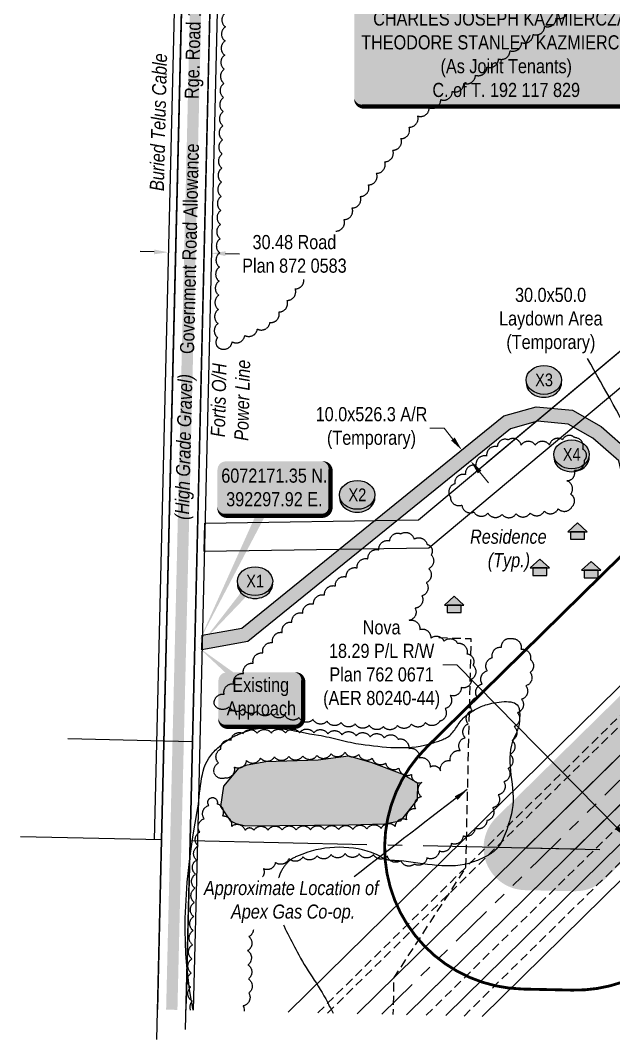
# Model space of a CAD drawing. Extents: x 391755 to 393729, y 6071881 to 6073877.
# Drawn here: x 392172 to 392592, y 6071893 to 6072614 of the extents above; entities that cross this region are included whole.
import ezdxf
from ezdxf.enums import TextEntityAlignment as Align

# ---------------------------------------------------------------- set-up
doc = ezdxf.new("R2010")
doc.units = 0
doc.header["$LTSCALE"] = 5
doc.header["$PDSIZE"] = 0.5
for name, pattern in [('0', [1, 1, 0]), ('foc-DRILLPATH', [14.75, 6, -1.75, 1.75, -1.75, 1.75, -1.75]), ('foc-QUARTERLINE', [33, 25, -3, 2, -3]), ('foc-TIELINE', [1.875, 1.25, -0.625]), ('UG_PIPE', [1.875, 1.25, -0.625])]:
    doc.linetypes.add(name, pattern=pattern)
doc.layers.get('Defpoints').update_dxf_attribs({"color": 9})
for name, color, linetype in [('AS-OWNER', 7, 'Continuous'), ('AS-PIPE-UG', 44, 'UG_PIPE'), ('AS-PIPE-UG-T', 44, 'Continuous'), ('AS-POWER', 104, 'foc-POWER'), ('AS-POWER-T', 104, 'Continuous'), ('AS-RESIDENCE', 14, 'Continuous'), ('AS-ROADS', 254, 'Continuous'), ('AS-TELUS', 224, 'foc-TEL'), ('C-RW', 13, 'Continuous'), ('F-RW', 190, 'Continuous'), ('L-QSEC', 8, 'foc-QUARTERLINE'), ('L-ROAD-T', 7, 'Continuous'), ('L-SEC', 7, 'Continuous'), ('L-TITLEDB', 4, 'Continuous'), ('L-TITLEDB-T', 4, 'Continuous'), ('P-BUFFER-H 30m', 51, 'Continuous'), ('P-BUFFER-YELLOW', 50, 'foc-TIELINE'), ('P-CROSSINGS', 250, 'Continuous'), ('P-PDRILLPATH', 12, 'foc-DRILLPATH'), ('P-PROPOSED', 10, 'Continuous'), ('P-TEMP-H', 41, 'Continuous'), ('P-TEMP_WORKSPACE', 46, 'Continuous'), ('T-BUSH', 110, '0'), ('T-WATER', 160, 'Continuous'), ('T-WATER-H', 133, 'Continuous'), ('WETLAND', 143, 'Continuous')]:
    doc.layers.add(name, color=color, linetype=linetype)
for name, color, linetype, lineweight in [('F-RW-T', 190, 'Continuous', 9), ('P-TEMP-T', 46, 'Continuous', 18), ('T-TEXT', 48, 'Continuous', 18)]:
    doc.layers.add(name, color=color, linetype=linetype, lineweight=lineweight)
doc.layers.add('P-REPAIR-BROWN-H', color=7, linetype='Continuous', true_color=0xe7d5cf)
doc.styles.add('175L', font='ARIALN.TTF', dxfattribs={"height": 20})
doc.styles.add('80', font='ARIALN.TTF', dxfattribs={"height": 10})
doc.styles.add('80CG', font='ARIALN.TTF', dxfattribs={"height": 10})
doc.styles.add('80L', font='ARIALN.TTF', dxfattribs={"height": 10})
doc.styles.add('80LS', font='ARIALNI.TTF', dxfattribs={"height": 10})
doc.styles.add('Crossing', font='ARIALN.TTF', dxfattribs={"height": 10})
doc.styles.add('foc-LtypeFont', font='ARIALN.TTF', dxfattribs={"height": 7.35})
doc.linetypes.add('foc-POWER', pattern='A,6,-1,["P",foc-LtypeFont,S=0.2,R=0,X=-0.625,Y=-0.75],-1.24,4', length=12.24)
doc.linetypes.add('foc-POWER-NOLINE', pattern='A,0,-4,["P",foc-LtypeFont,S=0.2,R=0,X=-0.625,Y=-0.75],-8.24', length=12.24)
doc.linetypes.add('foc-TEL', pattern='A,2,-1,["T",foc-LtypeFont,S=0.2,R=0,X=-0.425,Y=-0.75],-1.24,8', length=12.24)
doc.linetypes.add('foc-TEL-NOLINE', pattern='A,0,-2,["T",foc-LtypeFont,S=0.2,R=0,X=-0.425,Y=-0.75],-10.24', length=12.24)
doc.dimstyles.new('Compass 5 000', dxfattribs={"dimscale": 5, "dimtxt": 9, "dimasz": 2, "dimexe": 0.2, "dimexo": 0.0625, "dimgap": 0.5, "dimtad": 0, "dimtih": 1, "dimtoh": 1, "dimzin": 0, "dimdsep": 46, "dimtxsty": '80CG', "dimcen": 0.1, "dimse1": 1, "dimse2": 1, "dimclrd": 256, "dimclrt": 256, "dimaunit": 1, "dimadec": 4, "dimazin": 0, "dimtfac": 0.06, "dimtofl": 0, "dimtmove": 0, "dimatfit": 1, "dimfxl": 0.2, "dimtolj": 1, "dimtzin": 0, "dimlwd": -1, "dimarcsym": 0})

# ---------------------------------------------------------------- blocks, each defined once
blk = doc.blocks.new('*D442')
at = {"layer": 'Defpoints', "color": 0, "transparency": 16777216}
for p in [(392277.35, 6072460.94), (392307.82, 6072460.22), (392307.55, 6072448.98)]:
    blk.add_point(p, dxfattribs=at)
at = {"layer": 'L-TITLEDB-T', "transparency": 16777216}
for p, q in [((392267.08, 6072449.95), (392257.08, 6072450.19)), ((392317.55, 6072448.75), (392327.54, 6072448.51))]:
    blk.add_line(p, q, dxfattribs=at)
for points in [[(392267.12, 6072451.62), (392267.04, 6072448.28), (392277.08, 6072449.71)], [(392317.59, 6072450.41), (392317.51, 6072447.08), (392307.55, 6072448.98)]]:
    blk.add_solid(points, dxfattribs=at)
at = {"layer": 'L-TITLEDB-T', "transparency": 16777216, "insert": (392366.28, 6072448.51), "char_height": 10, "attachment_point": 5, "style": '80CG'}
blk.add_mtext('\\A1;30.48 Road\\PPlan 872 0583', dxfattribs=at)
blk = doc.blocks.new('*D444')
at = {"layer": 'Defpoints', "color": 0, "transparency": 16777216}
for p in [(392736.49, 6072168.16), (392749.31, 6072155.11), (392614.35, 6072022.4)]:
    blk.add_point(p, dxfattribs=at)
at = {"layer": 'F-RW-T', "transparency": 16777216}
for p, q in [((392481.19, 6072157.83), (392471.19, 6072157.83)), ((392594.51, 6072042.57), (392481.19, 6072157.83)), ((392621.36, 6072015.27), (392628.37, 6072008.14))]:
    blk.add_line(p, q, dxfattribs=at)
for points in [[(392595.7, 6072043.74), (392593.32, 6072041.41), (392601.52, 6072035.44)], [(392622.55, 6072016.44), (392620.17, 6072014.1), (392614.35, 6072022.4)]]:
    blk.add_solid(points, dxfattribs=at)
at = {"layer": 'F-RW-T', "transparency": 16777216, "insert": (392427.99, 6072157.83), "char_height": 10, "attachment_point": 5, "style": '80CG'}
blk.add_mtext('\\A1;Nova\\P18.29 P/L R/W\\PPlan 762 0671\\P(AER 80240-44)', dxfattribs=at)
blk = doc.blocks.new('*D455')
at = {"layer": 'Defpoints', "color": 0, "transparency": 16777216}
for p in [(392487.54, 6072312.07), (392484.71, 6072309.78), (392493.83, 6072304.3)]:
    blk.add_point(p, dxfattribs=at)
at = {"layer": 'P-TEMP-T', "transparency": 16777216}
for p, q in [((392472.12, 6072325.32), (392462.12, 6072325.32)), ((392478.41, 6072317.55), (392472.12, 6072325.32)), ((392497.3, 6072294.24), (392503.59, 6072286.47))]:
    blk.add_line(p, q, dxfattribs=at)
for points in [[(392479.71, 6072318.6), (392477.12, 6072316.5), (392484.71, 6072309.78)], [(392498.59, 6072295.29), (392496, 6072293.19), (392491, 6072302.01)]]:
    blk.add_solid(points, dxfattribs=at)
at = {"layer": 'P-TEMP-T', "transparency": 16777216, "insert": (392420.82, 6072325.32), "char_height": 10, "attachment_point": 5, "style": '80CG'}
blk.add_mtext('\\A1;10.0x526.3 A/R\\P(Temporary)', dxfattribs=at)
blk = doc.blocks.new('*U462')
h = blk.add_hatch(color=59)
edge = h.paths.add_edge_path()
edge.add_line((-101.5, -37), (101.5, -37))
edge.add_arc((101.5, -31), 6, 270, 360)
edge.add_line((107.5, -31), (107.5, 29.5))
edge.add_arc((101.5, 29.5), 6, 0, 90)
edge.add_line((101.5, 35.5), (-101.5, 35.5))
edge.add_arc((-101.5, 29.5), 6, 90, 180)
edge.add_line((-107.5, 29.5), (-107.5, -31))
edge.add_arc((-101.5, -31), 6, 180, 270)
at = {"color": 1, "flags": 128}
blk.add_lwpolyline([(-101.5, -37, 3, 3, 0), (101.5, -37, 3, 3, 0.414214), (107.5, -31, 3, 3, 0), (107.5, 29.5, 3, 0, 0.414214), (101.5, 35.5, 0, 0, 0), (-101.5, 35.5, 0, 0, 0.414214), (-107.5, 29.5, 0, 0, 0), (-107.5, -31, 0, 3, 0.414214)], format="xyseb", close=True, dxfattribs=at)
blk.add_lwpolyline([(-45.23, -18.39, 0, 7.5, 0), (0, 0, 0, 0, 0)], format="xyseb", dxfattribs=at)
at = {"color": 1, "style": '80'}
blk.add_attdef('ENTER_TEXT_001', (-35.99, -5), '', height=10, dxfattribs=at)
blk = doc.blocks.new('xing2')
h = blk.add_hatch(color=50)
h.dxf.hatch_style = 1
edge = h.paths.add_edge_path()
edge.add_ellipse((0, 0), major_axis=(-12.5, 0), ratio=0.816297, start_angle=0, end_angle=360)
h = blk.add_hatch(color=250)
h.dxf.hatch_style = 1
edge = h.paths.add_edge_path()
edge.add_ellipse((0, -2.05), major_axis=(-12.5, 0), ratio=0.816297, start_angle=0, end_angle=180)
edge.add_line((12.5, -2.05), (12.5, 0))
edge.add_ellipse((0, 0), major_axis=(-12.5, 0), ratio=0.816297, start_angle=0, end_angle=180, ccw=False)
edge.add_line((-12.5, 0), (-12.5, -2.05))
at = {"color": 250}
blk.add_ellipse((0, 0), major_axis=(-12.5, 0), ratio=0.816297, dxfattribs=at)
blk.add_ellipse((0, -2.05), major_axis=(-12.5, 0), ratio=0.816297, start_param=0, end_param=3.141593, dxfattribs=at)
at = {"color": 250, "style": 'Crossing'}
blk.add_attdef('CROSSING', text='', height=9, dxfattribs=at).set_placement((0.09, 0.02), align=Align.MIDDLE_CENTER)
at = {"color": 250, "style": 'Crossing', "flags": 1}
for tag, p in [('OWNER', (0.09, -12.49)), ('DESCRIPTION', (0.09, -25.77)), ('LOCATION', (0.09, -39.3)), ('DWG_REF', (0.09, -52.84))]:
    blk.add_attdef(tag, text='', height=9, dxfattribs=at).set_placement(p, align=Align.MIDDLE_CENTER)
blk = doc.blocks.new('*U464')
h = blk.add_hatch(color=255)
edge = h.paths.add_edge_path()
edge.add_line((-24, -20), (24, -20))
edge.add_arc((24, -14), 6, 270, 360)
edge.add_line((30, -14), (30, 12.5))
edge.add_arc((24, 12.5), 6, 0, 90)
edge.add_line((24, 18.5), (-24, 18.5))
edge.add_arc((-24, 12.5), 6, 90, 180)
edge.add_line((-30, 12.5), (-30, -14))
edge.add_arc((-24, -14), 6, 180, 270)
at = {"color": 1, "flags": 128}
for points in [[(-44.74, 36.71, 0, 7.5, 0), (0, 0, 0, 0, 0)], [(-25.47, -11.01, 0, 7.5, 0), (0, 0, 0, 0, 0)]]:
    blk.add_lwpolyline(points, format="xyseb", dxfattribs=at)
blk.add_lwpolyline([(-24, -20, 3, 3, 0), (24, -20, 3, 3, 0.414214), (30, -14, 3, 3, 0), (30, 12.5, 3, 0, 0.414214), (24, 18.5, 0, 0, 0), (-24, 18.5, 0, 0, 0.414214), (-30, 12.5, 0, 0, 0), (-30, -14, 0, 3, 0.414214)], format="xyseb", close=True, dxfattribs=at)
at = {"color": 1, "style": '80'}
blk.add_attdef('ENTER_TEXT_001', (-26.85, -4.92), '', height=10, dxfattribs=at)
blk = doc.blocks.new('res_occ')
for points in [[(0.1, 0.89), (-1.26, -0.37), (1.46, -0.37)], [(-0.9, -1.43), (1.1, -1.43), (1.1, -0.37), (-0.9, -0.37)]]:
    blk.add_hatch(color=14).paths.add_polyline_path(points)
at = {"color": 14}
for points in [[(0.1, 0.89), (-1.26, -0.37), (1.46, -0.37)], [(-0.9, -1.43), (1.1, -1.43), (1.1, -0.37), (-0.9, -0.37)]]:
    blk.add_lwpolyline(points, close=True, dxfattribs=at)
blk = doc.blocks.new('*U528')
h = blk.add_hatch(color=255)
edge = h.paths.add_edge_path()
edge.add_line((-34, -20), (34, -20))
edge.add_arc((34, -14), 6, 270, 360)
edge.add_line((40, -14), (40, 12.5))
edge.add_arc((34, 12.5), 6, 0, 90)
edge.add_line((34, 18.5), (-34, 18.5))
edge.add_arc((-34, 12.5), 6, 90, 180)
edge.add_line((-40, 12.5), (-40, -14))
edge.add_arc((-34, -14), 6, 180, 270)
at = {"color": 1, "flags": 128}
blk.add_lwpolyline([(-34, -20, 3, 3, 0), (34, -20, 3, 3, 0.414214), (40, -14, 3, 3, 0), (40, 12.5, 3, 0, 0.414214), (34, 18.5, 0, 0, 0), (-34, 18.5, 0, 0, 0.414214), (-40, 12.5, 0, 0, 0), (-40, -14, 0, 3, 0.414214)], format="xyseb", close=True, dxfattribs=at)
for points in [[(-53.75, -110.4, 0, 7.5, 0), (0, 0, 0, 0, 0)], [(-25.47, -11.01, 0, 7.5, 0), (0, 0, 0, 0, 0)]]:
    blk.add_lwpolyline(points, format="xyseb", dxfattribs=at)
at = {"color": 1, "style": '80'}
blk.add_attdef('ENTER_TEXT_001', (-26.85, -4.92), '', height=10, dxfattribs=at)

msp = doc.modelspace()

# ---------------------------------------------------------------- hatches: boundary and pattern name
at = {"layer": 'P-BUFFER-H 30m'}
h = msp.add_hatch(color=256, dxfattribs=at)
h.dxf.hatch_style = 1
h.paths.add_polyline_path([(392910.337, 6072325.069), (392939.42, 6072295.644), (392803.043, 6072035.9, 0.5570455), (392828.964, 6071991.961), (392851.303, 6071991.484, 0.2844839), (392878.505, 6072007.531), (392880.164, 6072010.692, 0.3160738), (392907.954, 6071990.275), (392941.463, 6071989.561), (392980.556, 6071988.726, 0.2844839), (393007.757, 6072004.774), (393130.024, 6072237.642, 0.1155471), (393133.454, 6072250.888), (393135.293, 6072329.681), (393136.869, 6072397.218, 0.7928422), (393080.316, 6072411.864), (393029.12, 6072314.357, 0.1141515), (393022.027, 6072325.869), (392967.381, 6072381.159), (393131.792, 6072542.82, 0.1950425), (393140.75, 6072563.512), (393141.899, 6072612.705), (393143.212, 6072668.986, 0.7928424), (393086.659, 6072683.632), (393053.096, 6072619.708), (392851.085, 6072421.077, 0.0950293), (392844.663, 6072411.777), (392819.747, 6072355.202), (392509.084, 6072049.736, 0.6635239), (392529.478, 6071998.351), (392564.378, 6071997.606, 0.202267), (392586.051, 6072006.208)])
h.paths.add_polyline_path([(392565.018, 6072027.599), (392530.118, 6072028.344), (392844.883, 6072337.844), (392872.119, 6072399.685), (393077.476, 6072601.607), (393113.22, 6072669.686), (393111.907, 6072613.405), (393110.759, 6072564.212), (392924.9, 6072381.462), (393000.69, 6072304.78), (392851.943, 6072021.477), (392829.604, 6072021.954), (392976.182, 6072301.126), (392910.639, 6072367.44)], flags=16)
h.paths.add_polyline_path([(393106.877, 6072397.918), (393105.301, 6072330.381), (393103.462, 6072251.587), (392981.196, 6072018.72), (392942.103, 6072019.554), (392908.594, 6072020.269)], flags=16)
at = {"layer": 'P-REPAIR-BROWN-H'}
h = msp.add_hatch(color=256, dxfattribs=at)
h.dxf.hatch_style = 1
h.paths.add_polyline_path([(392530.118, 6072028.344), (392565.018, 6072027.599), (392910.639, 6072367.44), (392893.066, 6072385.221), (393097.792, 6072586.523), (393111.907, 6072613.405), (393113.22, 6072669.686), (393077.476, 6072601.607), (392872.119, 6072399.685), (392844.883, 6072337.844)])
at = {"layer": 'P-TEMP-H'}
h = msp.add_hatch(color=256, dxfattribs=at)
h.dxf.hatch_style = 1
h.paths.add_polyline_path([(392301.104, 6072178.666), (392329.118, 6072183.75), (392514.523, 6072333.932), (392537.31, 6072340.369), (392562.936, 6072337.873), (392583.202, 6072326.356), (392604.808, 6072307.561), (392616.066, 6072258.845), (392619.757, 6072233.871), (392624.979, 6072225.647), (392691.284, 6072186.815), (392683.898, 6072179.552), (392617.835, 6072218.242), (392610.176, 6072230.306), (392606.232, 6072256.985), (392595.796, 6072302.147), (392577.392, 6072318.155), (392559.847, 6072328.127), (392538.216, 6072330.233), (392519.22, 6072324.867), (392333.423, 6072174.368), (392300.86, 6072168.459)])
at = {"layer": 'T-WATER-H'}
h = msp.add_hatch(color=256, dxfattribs=at)
h.dxf.hatch_style = 1
h.paths.add_polyline_path([(392331.772, 6072043.728), (392325.165, 6072045.18), (392321.257, 6072047.096), (392317.358, 6072053.074), (392314.335, 6072057.557), (392316.424, 6072071.934), (392327.278, 6072084.855), (392332.845, 6072087.012), (392346.121, 6072089.448), (392383.159, 6072090.683), (392404.591, 6072093.369), (392420.241, 6072088.948), (392442.359, 6072080.691), (392453.308, 6072074.327), (392453.158, 6072062.33), (392441.025, 6072047.273), (392430.088, 6072045.089), (392404.836, 6072044.303)])

# ---------------------------------------------------------------- linework, layer by layer
at = {"layer": 'AS-PIPE-UG', "flags": 128}
for points in [[(392382.773, 6071911.513), (392828.126, 6072349.416), (392855.361, 6072411.257), (393061.222, 6072613.675), (393093.335, 6072674.836), (393099.888, 6072955.623)], [(392389.753, 6071911.364), (392832.315, 6072346.523), (392859.551, 6072408.364), (393065.286, 6072610.658), (393098.306, 6072673.549), (393104.887, 6072955.489)], [(392459.55, 6071909.871), (393132.073, 6072571.145), (393235.56, 6072768.247)], [(392486.275, 6071909.3), (393146.405, 6072558.388), (393234.583, 6072726.332)], [(392468.435, 6072177.021), (392491.106, 6072176.363), (392487.322, 6072014.172), (392436.565, 6071936.452), (392436.003, 6071910.375)]]:
    msp.add_lwpolyline(points, dxfattribs=at)
at = {"layer": 'AS-POWER', "linetype": 'foc-POWER-NOLINE', "flags": 128}
msp.add_lwpolyline([(392289.243, 6071899.788), (392292.458, 6072033.419), (392311.614, 6072836.627), (392312.069, 6072856.742), (392314.93, 6072976.637)], dxfattribs=at)
at = {"layer": 'AS-POWER', "flags": 128}
msp.add_lwpolyline([(392206.055, 6072105.613), (392294.13, 6072103.512)], dxfattribs=at)
at = {"layer": 'AS-ROADS', "const_width": 8, "flags": 128}
msp.add_lwpolyline([(392279.512, 6071913.721), (392301.558, 6072836.94), (392302.013, 6072857.055), (392304.874, 6072976.907)], dxfattribs=at)
at = {"layer": 'AS-TELUS', "linetype": 'foc-TEL-NOLINE', "flags": 128}
for points in [[(392268.944, 6071892.605), (392272.344, 6072033.899), (392291.501, 6072837.174), (392291.956, 6072857.289), (392294.817, 6072977.176)], [(392502.502, 6072300.999), (392812.205, 6072560.126), (393116.606, 6072814.751), (393123.146, 6072834.706), (393144.643, 6072900.454), (393194.555, 6072950.733)]]:
    msp.add_lwpolyline(points, dxfattribs=at)
at = {"layer": 'C-RW'}
msp.add_lwpolyline([(392445.59, 6071910.17), (392910.639, 6072367.44), (392893.066, 6072385.221), (393097.792, 6072586.523), (393216.243, 6072812.125), (393188.392, 6072812.859), (393077.476, 6072601.607), (392872.119, 6072399.685), (392844.883, 6072337.844), (392410.692, 6071910.916)], dxfattribs=at)
at = {"layer": 'F-RW', "flags": 128}
for points in [[(392882.357, 6072458.837), (393049.033, 6072622.725), (393078.421, 6072678.698), (393081.619, 6072815.702), (393116.606, 6072814.751), (393113.22, 6072669.686), (393077.476, 6072601.607), (392872.119, 6072399.685), (392844.883, 6072337.844), (392410.692, 6071910.916)], [(392473.509, 6071909.573), (393146.036, 6072570.851)], [(392361.834, 6071911.961), (392815.558, 6072358.095), (392842.793, 6072419.936), (392882.357, 6072458.837)]]:
    msp.add_lwpolyline(points, dxfattribs=at)
at = {"layer": 'F-RW'}
for points in [[(392445.59, 6071910.17), (393118.109, 6072571.439), (393236.216, 6072796.385)], [(393234.904, 6072740.108), (393146.036, 6072570.851), (392473.509, 6071909.573)], [(393234.904, 6072740.108), (393146.036, 6072570.851), (392473.509, 6071909.573)], [(392499.041, 6071909.027), (393153.779, 6072552.813), (393234.105, 6072705.802)]]:
    msp.add_lwpolyline(points, dxfattribs=at)
at = {"layer": 'L-QSEC'}
for p, q in [((392272.344, 6072033.899), (392172.41, 6072036.013)), ((392292.458, 6072033.415), (393097.969, 6072016.228))]:
    msp.add_line(p, q, dxfattribs=at)
at = {"layer": 'L-SEC'}
for p, q in [((392291.501, 6072837.174), (392272.344, 6072033.899)), ((392311.614, 6072836.627), (392292.458, 6072033.419)), ((392272.344, 6072033.899), (392269.458, 6071913.936)), ((392292.458, 6072033.415), (392289.573, 6071913.506))]:
    msp.add_line(p, q, dxfattribs=at)
at = {"layer": 'L-TITLEDB'}
for p, q in [((392286.322, 6072837.298), (392267.165, 6072034.023)), ((392316.792, 6072836.504), (392297.637, 6072033.296)), ((392297.637, 6072033.29), (392294.752, 6071913.395))]:
    msp.add_line(p, q, dxfattribs=at)
at = {"layer": 'L-TITLEDB', "flags": 128}
msp.add_lwpolyline([(392812.205, 6072560.126), (393116.528, 6072814.753), (393137.563, 6072814.199), (393133.877, 6072803.035), (392829.748, 6072548.571), (392461.393, 6072240.369), (392302.518, 6072237.974), (392302.998, 6072258.103), (392453.955, 6072260.379), (392812.205, 6072560.126)], dxfattribs=at)
at = {"layer": 'P-BUFFER-YELLOW', "ltscale": 2, "const_width": 1.999, "flags": 128}
msp.add_lwpolyline([(393204.079, 6072276.834), (393205.274, 6072328.047), (393206.85, 6072395.584, 0.2445872), (393166.165, 6072478.447), (393180.87, 6072492.907, 0.1950425), (393210.731, 6072561.878), (393211.88, 6072611.072), (393213.193, 6072667.353, 0.7928424), (393024.682, 6072716.173), (392996.21, 6072661.944), (392802.007, 6072470.99, 0.0950293), (392780.601, 6072439.991), (392761.096, 6072395.702), (392460.006, 6072099.649, 0.6635239), (392527.984, 6071928.367), (392562.885, 6071927.622, 0.202267), (392635.13, 6071956.295), (392720.443, 6072040.181)], format="xyb", dxfattribs=at)
at = {"layer": 'P-CROSSINGS', "flags": 128}
msp.add_lwpolyline([(392300.982, 6072173.562, 0, 6, 0), (392338.488, 6072217.02, 0, 0, 0)], format="xyseb", dxfattribs=at)
at = {"layer": 'P-PDRILLPATH', "flags": 128}
msp.add_lwpolyline([(392428.141, 6071910.543), (392538.882, 6072019.431), (392855.357, 6072330.612), (392882.592, 6072392.453), (393087.634, 6072594.065), (393124.288, 6072663.875), (393199.46, 6072807.048), (393209.883, 6072826.9), (393240.163, 6072884.571), (393225.438, 6072944.065)], dxfattribs=at)
at = {"layer": 'P-PROPOSED', "flags": 128}
msp.add_lwpolyline([(392530.118, 6072028.344), (392565.018, 6072027.599), (392910.639, 6072367.44), (392893.066, 6072385.221), (393097.792, 6072586.523), (393111.907, 6072613.405), (393113.22, 6072669.686), (393077.476, 6072601.607), (392872.119, 6072399.685), (392844.883, 6072337.844)], close=True, dxfattribs=at)
at = {"layer": 'P-TEMP_WORKSPACE', "flags": 128}
msp.add_lwpolyline([(392301.104, 6072178.666), (392329.118, 6072183.75), (392514.523, 6072333.932), (392537.31, 6072340.369), (392562.936, 6072337.873), (392583.202, 6072326.356), (392604.808, 6072307.561), (392616.066, 6072258.845), (392619.757, 6072233.871), (392624.979, 6072225.647), (392691.284, 6072186.815), (392683.898, 6072179.552), (392617.835, 6072218.242), (392610.176, 6072230.306), (392606.232, 6072256.985), (392595.796, 6072302.147), (392577.392, 6072318.155), (392559.847, 6072328.127), (392538.216, 6072330.233), (392519.22, 6072324.867), (392333.423, 6072174.368), (392300.86, 6072168.459)], close=True, dxfattribs=at)
at = {"layer": 'T-BUSH', "flags": 128}
for points in [[(392322.807, 6072829.136, 0.5205671), (392322.563, 6072819.139, 0.5205671), (392322.318, 6072809.142, 0.5205671), (392322.074, 6072799.145, 0.5205671), (392321.829, 6072789.148, 0.5205671), (392321.585, 6072779.151, 0.5205671), (392321.34, 6072769.154, 0.5205671), (392321.096, 6072759.157, 0.5205671), (392320.852, 6072749.16, 0.5205671), (392320.607, 6072739.163, 0.5205671), (392320.363, 6072729.166, 0.5205671), (392320.118, 6072719.169, 0.5205671), (392319.874, 6072709.172, 0.5205671), (392319.629, 6072699.175, 0.5205671), (392319.385, 6072689.178, 0.5205671), (392319.14, 6072679.181, 0.5205671), (392318.896, 6072669.184, 0.5205671), (392318.652, 6072659.187, 0.5205671), (392318.407, 6072649.19, 0.5205671), (392318.163, 6072639.193, 0.5205671), (392317.918, 6072629.196, 0.5205671), (392317.674, 6072619.199, 0.5205671), (392317.429, 6072609.202, 0.5205671), (392317.185, 6072599.205, 0.5205671), (392316.94, 6072589.208, 0.5205671), (392316.696, 6072579.211, 0.5205671), (392316.451, 6072569.214, 0.5205671), (392316.207, 6072559.217, 0.5205671), (392315.963, 6072549.22, 0.5205671), (392315.718, 6072539.223, 0.5205671), (392315.474, 6072529.226, 0.5205671), (392315.229, 6072519.229, 0.5205671), (392314.985, 6072509.232, 0.5205671), (392314.74, 6072499.235, 0.5205671), (392314.496, 6072489.238, 0.5205671), (392314.251, 6072479.241, 0.5205671), (392314.007, 6072469.244, 0.5205671), (392313.762, 6072459.247, 0.5205671), (392313.518, 6072449.25, 0.5205671), (392313.274, 6072439.253, 0.5205671), (392313.029, 6072429.256, 0.5205671), (392312.785, 6072419.259, 0.5205671), (392312.54, 6072409.262, 0.5205671), (392312.296, 6072399.265, 0.5205671), (392312.051, 6072389.268, 0.5205671), (392313.36, 6072381.741, 0.5205671), (392322.264, 6072386.294, 0.5205671), (392331.167, 6072390.847, 0.5205671), (392340.071, 6072395.399, 0.5205671), (392348.974, 6072399.952, 0.5205671), (392355.329, 6072407.44, 0.5205671), (392361.085, 6072415.617, 0.5205671), (392366.842, 6072423.794, 0.4356826), (392372.946, 6072430.326, 0.4356826)], [(392395.624, 6072464.679, 0.520567), (392401.38, 6072472.856, 0.5205671), (392407.137, 6072481.033, 0.5205671), (392412.893, 6072489.21, 0.5205671), (392418.649, 6072497.387, 0.5205671), (392424.406, 6072505.564, 0.5205671), (392430.162, 6072513.742, 0.5205671), (392435.918, 6072521.919, 0.5205671), (392441.675, 6072530.096, 0.5205671), (392447.431, 6072538.273, 0.5205671), (392453.484, 6072546.154, 0.5205671), (392461.652, 6072551.923, 0.5205671), (392469.82, 6072557.692, 0.5205671), (392477.988, 6072563.461, 0.5205671), (392486.156, 6072569.23, 0.5205671), (392494.324, 6072574.999, 0.5205671), (392502.493, 6072580.768, 0.5205671), (392510.661, 6072586.537, 0.5205671), (392518.829, 6072592.306, 0.5205671), (392526.997, 6072598.075, 0.5205671), (392535.165, 6072603.844, 0.5205671), (392543.333, 6072609.613, 0.5205671), (392551.501, 6072615.382, 0.5205671), (392559.669, 6072621.151, 0.5205671), (392567.838, 6072626.92, 0.5205671), (392576.006, 6072632.689, 0.5205671), (392584.57, 6072637.785, 0.1373034), (392587.766, 6072637.005, 0.1373034)], [(392317.42, 6072077.784, -0.9929577), (392312.679, 6072088.313, -0.5205671), (392314.181, 6072098.2, -0.5205671), (392321.446, 6072104.479, -0.5205671), (392329.954, 6072109.294, -0.5205671), (392339.953, 6072109.409, -0.5205671), (392349.952, 6072109.523, -0.5205671), (392359.952, 6072109.638, -0.5205671), (392369.951, 6072109.752, -0.5205671), (392379.946, 6072109.708, -0.5205671), (392389.921, 6072109.001, -0.5205671), (392399.895, 6072108.293, -0.5205671), (392409.87, 6072107.585, -0.5205671), (392419.845, 6072106.878, -0.5205671), (392429.82, 6072106.17, -0.5205671), (392439.694, 6072105.219, -0.5205671), (392447.207, 6072098.62, -0.5205671), (392454.721, 6072092.021, -0.5205671), (392462.234, 6072085.422, -0.5205671), (392469.6, 6072082.873, -0.5205671), (392476.613, 6072090.002, -0.5205671), (392483.627, 6072097.13, -0.5205671), (392487.05, 6072106.214, -0.5205671), (392489.234, 6072115.972, -0.5205671), (392491.96, 6072125.567, -0.5205671), (392495.56, 6072134.896, -0.5205671), (392499.161, 6072144.225, -0.5205671), (392502.761, 6072153.555, -0.5205671), (392506.362, 6072162.884, -0.5205671), (392512.857, 6072170.329, -0.5205671), (392519.9, 6072176.304, -0.5205671), (392526.578, 6072168.86, -0.5205671), (392533.255, 6072161.416, -0.5205671), (392533.034, 6072152.476, -0.5205671), (392530.042, 6072142.934, -0.5205671), (392527.049, 6072133.392, -0.5205671), (392524.057, 6072123.85, -0.5205671), (392521.779, 6072114.146, -0.5205671), (392520.353, 6072104.248, -0.5205671), (392518.927, 6072094.351, -0.5205671), (392517.501, 6072084.453, -0.5205671), (392514.483, 6072075.005, -0.5205671), (392510.521, 6072065.823, -0.5205671), (392506.56, 6072056.641, -0.5205671), (392502.468, 6072047.57, -0.5205671), (392494.053, 6072042.168, -0.5205671), (392485.637, 6072036.766, -0.5205671), (392477.222, 6072031.364, -0.5205671), (392468.806, 6072025.962, -0.5205671), (392460.053, 6072021.159, -0.5205671), (392451.072, 6072016.762, -0.5205671), (392441.564, 6072019.325, -0.5205671), (392432.024, 6072022.322, -0.5205671), (392422.163, 6072023.518, -0.5205671), (392412.174, 6072023.999, -0.5205671), (392402.189, 6072024.239, -0.5205671), (392392.218, 6072023.484, -0.5205671), (392382.246, 6072022.729, -0.5205671), (392372.275, 6072021.974, -0.5205671), (392362.375, 6072020.834, -0.5205671), (392352.802, 6072017.944, -0.5205671), (392344.376, 6072013.544, -0.2547935), (392343.778, 6072007.733, -0.2547935)], [(392317.42, 6072077.784, 0.520567), (392323.852, 6072085.441, 0.5205671), (392332.469, 6072089.993, 0.5205671), (392342.305, 6072091.798, 0.5205671), (392352.243, 6072092.654, 0.5205671), (392362.238, 6072092.987, 0.5205671), (392372.232, 6072093.32, 0.5205671), (392382.227, 6072093.654, 0.5205671), (392392.154, 6072094.834, 0.5205671), (392402.076, 6072096.077, 0.5205671), (392411.783, 6072094.455, 0.5205671), (392421.4, 6072091.718, 0.5205671), (392430.768, 6072088.22, 0.5205671), (392440.137, 6072084.723, 0.5205671), (392449.053, 6072080.27, 0.5205671), (392456.31, 6072074.457, 0.5205671), (392456.185, 6072064.458, 0.5205671), (392451.88, 6072055.963, 0.5205671), (392445.605, 6072048.176, 0.5205671), (392437.446, 6072043.5, 0.5205671), (392427.586, 6072042.01, 0.5205671), (392417.591, 6072041.699, 0.5205671), (392407.596, 6072041.388, 0.5205671), (392397.597, 6072041.246, 0.5205671), (392387.598, 6072041.167, 0.5205671), (392377.598, 6072041.089, 0.5205671), (392367.598, 6072041.01, 0.5205671), (392357.598, 6072040.931, 0.5205671), (392347.599, 6072040.852, 0.5205671), (392337.599, 6072040.774, 0.5205671), (392331.458, 6072040.725, 0.520567), (392321.89, 6072043.444, 0.5205671), (392315.372, 6072050.627, 0.5205671), (392311.561, 6072059.33)], [(392292.879, 6071913.435, -0.2910889), (392294.097, 6071919.873, -0.5205671), (392292.907, 6071929.731, -0.5205671), (392293.337, 6071939.721, -0.5205671), (392293.767, 6071949.712, -0.5205671), (392294.197, 6071959.703, -0.5205671), (392294.627, 6071969.694, -0.5205671), (392295.057, 6071979.684, -0.5205671), (392295.487, 6071989.675, -0.5205671), (392295.917, 6071999.666, -0.5205671), (392296.347, 6072009.657, -0.5205671), (392297.009, 6072019.629, -0.5205671), (392298.173, 6072029.561, -0.5205671), (392299.336, 6072039.493, -0.5205671), (392302.457, 6072048.927, -0.5205671), (392305.744, 6072058.371, -1.7049549), (392311.561, 6072059.33)], [(392337.254, 6071970.224, -0.2476185), (392334.091, 6071965.487, -0.5205671), (392333.121, 6071955.545, -0.5205671), (392333.413, 6071945.549, -0.5205671), (392333.705, 6071935.553, -0.5205671), (392333.997, 6071925.558, -0.5205671), (392329.973, 6071916.432, -0.1636534), (392330.779, 6071912.625, -0.1636534)]]:
    msp.add_lwpolyline(points, format="xyb", dxfattribs=at)
for points in [[(392476.602, 6072276.571, 0.5205671), (392484.764, 6072270.793, 0.5205671), (392493.254, 6072265.918, 0.5205671), (392503.22, 6072265.1, 0.5205671), (392513.187, 6072264.281, 0.5205671), (392523.171, 6072264.709, 0.5205671), (392533.156, 6072265.248, 0.5205671), (392543.062, 6072266.503, 0.5205671), (392552.92, 6072268.182, 0.5205671), (392562.778, 6072269.862, 0.5205671), (392561.728, 6072278.439, 0.5205671), (392559.019, 6072288.065, 0.5205671), (392564.331, 6072295.551, 0.5205671), (392571.475, 6072302.548, 0.5205671), (392570.26, 6072310.337, 0.5205671), (392564.557, 6072318.552, 0.5205671), (392555.979, 6072317.084, 0.5205671), (392546.713, 6072313.334, 0.5205671), (392536.713, 6072313.334, 0.5205671), (392526.713, 6072313.334, 0.5205671), (392517.569, 6072316.959, 0.5205671), (392509.819, 6072312.107, 0.5205671), (392502.291, 6072305.524, 0.5205671), (392494.764, 6072298.941, 0.5205671), (392487.236, 6072292.358, 0.5205671), (392479.708, 6072285.775, 0.5205671)], [(392309.672, 6072129.772, -0.5205671), (392316.528, 6072137.052, -0.5205671), (392323.383, 6072144.333, -0.5205671), (392330.238, 6072151.613, -0.5205671), (392337.093, 6072158.894, -0.5205671), (392343.948, 6072166.175, -0.5205671), (392350.804, 6072173.455, -0.5205671), (392357.659, 6072180.736, -0.5205671), (392364.514, 6072188.016, -0.5205671), (392372.197, 6072194.416, -0.5205671), (392379.887, 6072200.808, -0.5205671), (392387.578, 6072207.2, -0.5205671), (392395.269, 6072213.592, -0.5205671), (392402.959, 6072219.983, -0.5205671), (392410.65, 6072226.375, -0.5205671), (392418.34, 6072232.767, -0.5205671), (392426.031, 6072239.159, -0.5205671), (392433.722, 6072245.55, -0.5205671), (392441.636, 6072250.503, -0.5205671), (392450.906, 6072246.753, -0.5205671), (392460.177, 6072243.003, -0.5205671), (392463.005, 6072235.663, -0.5205671), (392461.319, 6072225.806, -0.5205671), (392459.632, 6072215.949, -0.5205671), (392456.523, 6072206.594, -0.5205671), (392451.654, 6072197.86, -0.5205671), (392447.279, 6072189.22, -0.5205671), (392455.026, 6072182.896, -0.5205671), (392462.773, 6072176.573, -0.5205671), (392472.116, 6072174.472, -0.5205671), (392481.632, 6072173.061, -0.5205671), (392488.369, 6072165.671, -0.5205671), (392492.6, 6072157.476, -0.5205671), (392491.431, 6072147.544, -0.5205671), (392484.34, 6072141.651, -0.5205671), (392476.424, 6072136.143, -0.5205671), (392472.88, 6072126.792, -0.5205671), (392469.012, 6072117.865, -0.5205671), (392459.06, 6072116.885, -0.5205671), (392449.108, 6072115.906, -0.5205671), (392439.156, 6072114.926, -0.5205671), (392429.204, 6072114.069, -0.5205671), (392419.25, 6072115.026, -0.5205671), (392409.296, 6072115.982, -0.5205671), (392399.342, 6072116.939, -0.5205671), (392389.388, 6072117.895, -0.5205671), (392379.458, 6072119.05, -0.5205671), (392369.574, 6072120.568, -0.5205671), (392359.69, 6072122.087, -0.5205671), (392349.806, 6072123.606, -0.5205671), (392339.922, 6072125.124, -0.5205671), (392330.038, 6072126.643, -0.5205671), (392320.154, 6072128.161, -0.5205671)]]:
    msp.add_lwpolyline(points, format="xyb", close=True, dxfattribs=at)
at = {"layer": 'T-WATER'}
msp.add_lwpolyline([(392331.772, 6072043.728), (392325.165, 6072045.18), (392321.257, 6072047.096), (392317.358, 6072053.074), (392314.335, 6072057.557), (392316.424, 6072071.934), (392327.278, 6072084.855), (392332.845, 6072087.012), (392346.121, 6072089.448), (392383.159, 6072090.683), (392404.591, 6072093.369), (392420.241, 6072088.948), (392442.359, 6072080.691), (392453.308, 6072074.327), (392453.158, 6072062.33), (392441.025, 6072047.273), (392430.088, 6072045.089), (392404.836, 6072044.303), (392331.772, 6072043.728)], close=True, dxfattribs=at)
at = {"layer": 'WETLAND'}
for points in [[(392294.676, 6071913.396), (392294.567, 6071913.823), (392294.457, 6071914.314), (392294.357, 6071914.811), (392294.266, 6071915.312), (392294.183, 6071915.817), (392294.104, 6071916.325), (392294.03, 6071916.835), (392293.957, 6071917.345), (392293.884, 6071917.855), (392293.81, 6071918.364), (392293.733, 6071918.871), (392293.651, 6071919.374), (392293.562, 6071919.873), (392292.165, 6071928.136), (392291.038, 6071936.45), (392290.172, 6071944.808), (392289.555, 6071953.203), (392289.175, 6071961.626), (392289.023, 6071970.071), (392289.087, 6071978.53), (392289.355, 6071986.995), (392289.816, 6071995.458), (392290.46, 6072003.912), (392291.276, 6072012.349), (392292.251, 6072020.762), (392293.376, 6072029.143), (392294.638, 6072037.484), (392296.027, 6072045.778), (392297.532, 6072054.017), (392297.967, 6072056.545), (392298.337, 6072059.126), (392298.66, 6072061.749), (392298.955, 6072064.399), (392299.24, 6072067.064), (392299.534, 6072069.732), (392299.855, 6072072.389), (392300.223, 6072075.022), (392300.656, 6072077.62), (392301.172, 6072080.168), (392301.789, 6072082.654), (392302.528, 6072085.065), (392303.405, 6072087.389), (392304.44, 6072089.612), (392305.651, 6072091.721), (392307.057, 6072093.705), (392307.805, 6072094.625), (392308.59, 6072095.536), (392309.408, 6072096.434), (392310.259, 6072097.319), (392311.139, 6072098.19), (392312.047, 6072099.045), (392312.979, 6072099.882), (392313.935, 6072100.7), (392314.912, 6072101.499), (392315.907, 6072102.275), (392316.918, 6072103.029), (392317.943, 6072103.758), (392318.98, 6072104.462), (392320.026, 6072105.139), (392321.08, 6072105.787), (392322.138, 6072106.405), (392322.793, 6072106.769), (392323.457, 6072107.125), (392324.129, 6072107.471), (392324.808, 6072107.807), (392325.494, 6072108.135), (392326.185, 6072108.453), (392326.882, 6072108.763), (392327.583, 6072109.064), (392328.287, 6072109.356), (392328.994, 6072109.64), (392329.703, 6072109.915), (392330.413, 6072110.181), (392331.124, 6072110.44), (392331.834, 6072110.69), (392332.544, 6072110.933), (392333.251, 6072111.167), (392336.204, 6072111.999), (392339.205, 6072112.597), (392342.25, 6072112.983), (392345.333, 6072113.176), (392348.448, 6072113.198), (392351.59, 6072113.069), (392354.753, 6072112.809), (392357.932, 6072112.44), (392361.12, 6072111.981), (392364.314, 6072111.453), (392367.506, 6072110.877), (392370.691, 6072110.273), (392373.865, 6072109.662), (392377.021, 6072109.064), (392380.154, 6072108.501), (392383.258, 6072107.992), (392385.154, 6072107.677), (392387.046, 6072107.324), (392388.934, 6072106.937), (392390.818, 6072106.522), (392392.7, 6072106.087), (392394.579, 6072105.636), (392396.457, 6072105.176), (392398.335, 6072104.714), (392400.213, 6072104.254), (392402.091, 6072103.804), (392403.971, 6072103.37), (392405.854, 6072102.956), (392407.739, 6072102.571), (392409.628, 6072102.219), (392411.522, 6072101.907), (392413.42, 6072101.641), (392416.372, 6072101.266), (392419.347, 6072100.893), (392422.343, 6072100.531), (392425.354, 6072100.191), (392428.376, 6072099.885), (392431.404, 6072099.621), (392434.434, 6072099.411), (392437.462, 6072099.264), (392440.482, 6072099.192), (392443.49, 6072099.205), (392446.483, 6072099.312), (392449.455, 6072099.525), (392452.401, 6072099.854), (392455.318, 6072100.31), (392458.201, 6072100.902), (392461.046, 6072101.641), (392461.96, 6072101.903), (392462.885, 6072102.166), (392463.817, 6072102.431), (392464.753, 6072102.702), (392465.69, 6072102.98), (392466.627, 6072103.268), (392467.56, 6072103.569), (392468.486, 6072103.883), (392469.403, 6072104.214), (392470.309, 6072104.565), (392471.199, 6072104.937), (392472.072, 6072105.332), (392472.924, 6072105.753), (392473.754, 6072106.203), (392474.558, 6072106.684), (392475.333, 6072107.197), (392476.172, 6072107.839), (392476.959, 6072108.551), (392477.701, 6072109.323), (392478.405, 6072110.145), (392479.078, 6072111.01), (392479.728, 6072111.907), (392480.36, 6072112.828), (392480.983, 6072113.763), (392481.603, 6072114.705), (392482.227, 6072115.643), (392482.861, 6072116.568), (392483.514, 6072117.472), (392484.192, 6072118.345), (392484.902, 6072119.179), (392485.651, 6072119.964), (392486.446, 6072120.691), (392487.275, 6072121.38), (392488.126, 6072122.063), (392488.997, 6072122.734), (392489.888, 6072123.393), (392490.796, 6072124.037), (392491.72, 6072124.663), (392492.659, 6072125.269), (392493.611, 6072125.853), (392494.575, 6072126.412), (392495.549, 6072126.943), (392496.532, 6072127.445), (392497.522, 6072127.915), (392498.518, 6072128.349), (392499.518, 6072128.747), (392500.522, 6072129.105), (392501.527, 6072129.422), (392502.921, 6072129.811), (392504.43, 6072130.194), (392506.03, 6072130.559), (392507.698, 6072130.896), (392509.411, 6072131.192), (392511.146, 6072131.437), (392512.879, 6072131.62), (392514.586, 6072131.729), (392516.245, 6072131.754), (392517.833, 6072131.684), (392519.325, 6072131.506), (392520.699, 6072131.211), (392521.932, 6072130.786), (392522.999, 6072130.222), (392523.878, 6072129.506), (392524.546, 6072128.628), (392524.812, 6072128.098), (392525.036, 6072127.511), (392525.221, 6072126.873), (392525.371, 6072126.19), (392525.487, 6072125.469), (392525.573, 6072124.714), (392525.631, 6072123.933), (392525.664, 6072123.132), (392525.674, 6072122.316), (392525.664, 6072121.492), (392525.637, 6072120.666), (392525.596, 6072119.844), (392525.543, 6072119.033), (392525.481, 6072118.238), (392525.412, 6072117.465), (392525.34, 6072116.721), (392525.202, 6072115.701), (392524.999, 6072114.69), (392524.74, 6072113.686), (392524.433, 6072112.69), (392524.084, 6072111.698), (392523.702, 6072110.712), (392523.295, 6072109.729), (392522.871, 6072108.748), (392522.436, 6072107.768), (392522, 6072106.789), (392521.57, 6072105.808), (392521.154, 6072104.825), (392520.759, 6072103.838), (392520.394, 6072102.847), (392520.066, 6072101.85), (392519.783, 6072100.847), (392519.177, 6072097.921), (392518.819, 6072094.95), (392518.673, 6072091.94), (392518.703, 6072088.898), (392518.874, 6072085.831), (392519.149, 6072082.746), (392519.493, 6072079.649), (392519.87, 6072076.549), (392520.245, 6072073.451), (392520.581, 6072070.363), (392520.843, 6072067.292), (392520.994, 6072064.244), (392521, 6072061.227), (392520.824, 6072058.247), (392520.43, 6072055.312), (392519.783, 6072052.428), (392519.314, 6072050.708), (392518.836, 6072048.952), (392518.343, 6072047.168), (392517.83, 6072045.367), (392517.29, 6072043.561), (392516.717, 6072041.758), (392516.105, 6072039.97), (392515.449, 6072038.206), (392514.742, 6072036.478), (392513.979, 6072034.795), (392513.153, 6072033.168), (392512.259, 6072031.608), (392511.29, 6072030.123), (392510.241, 6072028.726), (392509.105, 6072027.426), (392507.877, 6072026.234), (392507.1, 6072025.576), (392506.284, 6072024.945), (392505.433, 6072024.339), (392504.549, 6072023.759), (392503.637, 6072023.202), (392502.701, 6072022.668), (392501.744, 6072022.155), (392500.77, 6072021.662), (392499.782, 6072021.187), (392498.784, 6072020.731), (392497.78, 6072020.291), (392496.773, 6072019.866), (392495.768, 6072019.455), (392494.768, 6072019.058), (392493.775, 6072018.672), (392492.795, 6072018.297), (392489.77, 6072017.289), (392486.68, 6072016.53), (392483.53, 6072015.996), (392480.329, 6072015.663), (392477.084, 6072015.509), (392473.8, 6072015.512), (392470.486, 6072015.648), (392467.147, 6072015.894), (392463.792, 6072016.228), (392460.426, 6072016.626), (392457.058, 6072017.066), (392453.692, 6072017.525), (392450.338, 6072017.98), (392447.001, 6072018.408), (392443.689, 6072018.786), (392440.408, 6072019.091), (392439.86, 6072019.13), (392439.31, 6072019.16), (392438.757, 6072019.184), (392438.203, 6072019.203), (392437.649, 6072019.221), (392437.094, 6072019.238), (392436.539, 6072019.258), (392435.986, 6072019.282), (392435.435, 6072019.312), (392434.885, 6072019.351), (392434.339, 6072019.401), (392433.797, 6072019.463), (392433.259, 6072019.541), (392432.725, 6072019.635), (392432.198, 6072019.749), (392431.676, 6072019.885), (392431.156, 6072020.047), (392430.643, 6072020.236), (392430.136, 6072020.448), (392429.635, 6072020.68), (392429.138, 6072020.929), (392428.645, 6072021.191), (392428.156, 6072021.463), (392427.668, 6072021.743), (392427.182, 6072022.026), (392426.696, 6072022.311), (392426.209, 6072022.592), (392425.721, 6072022.869), (392425.231, 6072023.136), (392424.738, 6072023.391), (392424.241, 6072023.632), (392423.739, 6072023.853), (392420.753, 6072025.005), (392417.673, 6072025.999), (392414.511, 6072026.837), (392411.282, 6072027.519), (392407.999, 6072028.046), (392404.675, 6072028.418), (392401.324, 6072028.638), (392397.958, 6072028.705), (392394.592, 6072028.621), (392391.24, 6072028.386), (392387.913, 6072028.001), (392384.626, 6072027.466), (392381.392, 6072026.784), (392378.225, 6072025.953), (392375.138, 6072024.977), (392372.145, 6072023.854), (392371.533, 6072023.608), (392370.913, 6072023.364), (392370.289, 6072023.118), (392369.661, 6072022.87), (392369.031, 6072022.618), (392368.403, 6072022.361), (392367.777, 6072022.095), (392367.156, 6072021.821), (392366.543, 6072021.535), (392365.938, 6072021.238), (392365.345, 6072020.925), (392364.765, 6072020.597), (392364.2, 6072020.252), (392363.653, 6072019.886), (392363.125, 6072019.5), (392362.619, 6072019.092), (392362.204, 6072018.725), (392361.796, 6072018.341), (392361.398, 6072017.941), (392361.008, 6072017.527), (392360.628, 6072017.1), (392360.256, 6072016.662), (392359.894, 6072016.213), (392359.541, 6072015.756), (392359.197, 6072015.291), (392358.863, 6072014.82), (392358.539, 6072014.344), (392358.224, 6072013.866), (392357.919, 6072013.385), (392357.623, 6072012.905), (392357.338, 6072012.425), (392357.063, 6072011.948), (392356.3, 6072010.449), (392355.665, 6072008.881), (392355.15, 6072007.252), (392355.096, 6072007.028)], [(392358.587, 6071973.767), (392358.956, 6071972.878), (392359.78, 6071971.037), (392360.65, 6071969.205), (392361.557, 6071967.382), (392362.491, 6071965.567), (392363.444, 6071963.759), (392364.407, 6071961.957), (392365.37, 6071960.161), (392366.325, 6071958.37), (392367.264, 6071956.582), (392368.176, 6071954.798), (392369.375, 6071952.493), (392370.633, 6071950.219), (392371.942, 6071947.971), (392373.293, 6071945.744), (392374.677, 6071943.534), (392376.086, 6071941.338), (392377.51, 6071939.149), (392378.942, 6071936.963), (392380.372, 6071934.777), (392381.792, 6071932.586), (392383.193, 6071930.385), (392384.566, 6071928.17), (392385.903, 6071925.936), (392387.194, 6071923.68), (392388.432, 6071921.395), (392389.607, 6071919.079), (392390.283, 6071917.724), (392390.984, 6071916.37), (392391.7, 6071915.015), (392392.425, 6071913.658), (392393.152, 6071912.298), (392393.691, 6071911.279)]]:
    msp.add_lwpolyline(points, dxfattribs=at)

# ---------------------------------------------------------------- block references
ref = msp.add_blockref('*U528', (392351.844, 6072283.256))
ref.add_attrib('ENTER_TEXT_001', '6072171.35 N.', (392314.548, 6072286.675), dxfattribs={"color": 1, "height": 10, "style": '80'})
ref.add_attrib('ENTER_TEXT_002', '392297.92 E.', (392318.024, 6072269.967), dxfattribs={"color": 1, "height": 10, "style": '80'})
ref = msp.add_blockref('*U464', (392342.504, 6072133.937))
ref.add_attrib('ENTER_TEXT_001', 'Existing', (392322.388, 6072138.659), dxfattribs={"color": 1, "height": 10, "style": '80'})
ref.add_attrib('ENTER_TEXT_002', 'Approach', (392318.381, 6072121.992), dxfattribs={"color": 1, "height": 10, "style": '80'})
at = {"layer": 'AS-OWNER'}
ref = msp.add_blockref('*U462', (392516.149, 6072589.836), dxfattribs=at)
ref.add_attrib('ENTER_TEXT_001', 'CHARLES JOSEPH KAZMIERCZAK', (392422.006, 6072610.095), dxfattribs={"layer": '0', "color": 1, "height": 10, "style": '80'})
ref.add_attrib('ENTER_TEXT_002', 'THEODORE STANLEY KAZMIERCZAK', (392413.544, 6072593.251), dxfattribs={"layer": '0', "color": 1, "height": 10, "style": '80'})
ref.add_attrib('ENTER_TEXT_003', '(As Joint Tenants)', (392469.669, 6072576.414), dxfattribs={"layer": '0', "color": 1, "height": 10, "style": '80'})
ref.add_attrib('ENTER_TEXT_004', 'C. of T. 192 117 829', (392463.905, 6072559.57), dxfattribs={"layer": '0', "color": 1, "height": 10, "style": '80'})
at = {"layer": 'AS-RESIDENCE', "xscale": 5, "yscale": 5, "zscale": 5}
for p in [(392565.997, 6072253.743), (392539.437, 6072228.169), (392575.714, 6072226.55), (392478.867, 6072201.947)]:
    msp.add_blockref('res_occ', p, dxfattribs=at)
at = {"layer": 'P-CROSSINGS', "xscale": 1.000190094096578, "yscale": 1.000190094096578, "zscale": 1.000190094096578}
for p, values in [((392542.81, 6072359.366), {'CROSSING': 'X3'}), ((392562.372, 6072306.687), {'CROSSING': 'X4'}), ((392410.726, 6072278.043), {'CROSSING': 'X2'}), ((392338.399, 6072217), {'CROSSING': 'X1'})]:
    msp.add_blockref('xing2', p, dxfattribs=at).add_auto_attribs(values)

# ---------------------------------------------------------------- texts
at = {"layer": 'AS-PIPE-UG-T', "insert": (392302.23, 6072004.881), "char_height": 10, "attachment_point": 1, "style": '175L'}
msp.add_mtext_dynamic_manual_height_columns('\\pi0.05;{\\fArial Narrow|b0|i1|c0|p34;Approximate Location of \\P\\pi19.201;Apex Gas Co-op.}', width=125.14093, gutter_width=100, heights=[0], dxfattribs=at)
at = {"layer": 'AS-POWER-T', "insert": (392306.98, 6072316.52), "char_height": 10, "attachment_point": 1, "rotation": 88.633834, "style": '175L'}
msp.add_mtext_dynamic_manual_height_columns('\\pi2.5534;{\\fArial Narrow|b0|i1|c0|p34;Fortis O/H\\P\\pi0.32626;Power Line}', width=57.1191, gutter_width=100, heights=[0], dxfattribs=at)
at = {"layer": 'AS-RESIDENCE', "insert": (392490.254, 6072253.475), "char_height": 10, "attachment_point": 1, "style": '80L'}
msp.add_mtext_dynamic_manual_height_columns('\\pi0.32626;{\\fArial Narrow|b0|i1|c0|p34;Residence\\P\\pi12.83;(Typ.)}', width=53.94038, gutter_width=50, heights=[0], dxfattribs=at)
at = {"layer": 'AS-TELUS', "insert": (392263.852, 6072491.404), "char_height": 10, "attachment_point": 1, "rotation": 88.633834, "style": '175L'}
msp.add_mtext_dynamic_manual_height_columns('\\pi1.7701;{\\fArial Narrow|b0|i1|c0|p34;Buried Telus Cable}', width=100.17728, gutter_width=100, heights=[0], dxfattribs=at)
at = {"layer": 'L-ROAD-T', "style": '80L'}
for s, height, rotation, p in [('Rge. Road 183', 10.00351, 88.626344, (392294.528, 6072596.708)), ('Government Road Allowance', 10, 88.633834, (392292.043, 6072452.195))]:
    msp.add_text(s, height=height, rotation=rotation, dxfattribs=at).set_placement(p, align=Align.MIDDLE_CENTER)
at = {"layer": 'P-TEMP-T', "insert": (392510.637, 6072424.556), "char_height": 9.99344, "attachment_point": 1, "style": '80L'}
msp.add_mtext_dynamic_manual_height_columns('\\pi11.754;30.0x50.0\\P\\pi0.45898;Laydown Area\\P\\pi5.5988;(Temporary)', width=72.78075, gutter_width=50, heights=[0], dxfattribs=at)
at = {"layer": 'T-TEXT', "style": '80LS'}
msp.add_text('(High Grade Gravel)', height=10, rotation=88.633834, dxfattribs=at).set_placement((392287.916, 6072311.991), align=Align.MIDDLE_CENTER)

# ---------------------------------------------------------------- dimensions: what is measured, and where the dimension line sits
at = {"layer": 'F-RW-T'}
dim = msp.add_linear_dim(base=(392614.345, 6072022.403), p1=(392736.491, 6072168.156), p2=(392749.315, 6072155.114), angle=314.51677, text='Nova\\P18.29 P/L R/W\\PPlan 762 0671\\P(AER 80240-44)', dimstyle='Compass 5 000', dxfattribs=at)
dim.commit()
dim.dimension.update_dxf_attribs({"geometry": '*D444', "text_midpoint": (392427.993, 6072157.828), "dimtype": 161})
at = {"layer": 'L-TITLEDB-T', "color": 3}
dim = msp.add_linear_dim(base=(392307.55, 6072448.984), p1=(392277.347, 6072460.945), p2=(392307.818, 6072460.218), angle=358.633834, text='30.48 Road\\PPlan 872 0583', dimstyle='Compass 5 000', dxfattribs=at)
dim.commit()
dim.dimension.update_dxf_attribs({"geometry": '*D442', "text_midpoint": (392366.279, 6072448.507), "dimtype": 161})
at = {"layer": 'P-TEMP-T'}
dim = msp.add_aligned_dim(p1=(392493.832, 6072304.302), p2=(392487.538, 6072312.073), distance=3.643, text='10.0x526.3 A/R\\P(Temporary)', dimstyle='Compass 5 000', dxfattribs=at)
dim.commit()
dim.dimension.update_dxf_attribs({"geometry": '*D455', "text_midpoint": (392420.822, 6072325.321)})

# ---------------------------------------------------------------- leaders
at = {"layer": 'AS-PIPE-UG-T', "path_type": 1}
msp.add_leader([(392488.615, 6072069.578), (392408.498, 6072007.804)], dimstyle='Compass 5 000', override={"dimgap": 0.5, "dimtad": 0}, dxfattribs=at)
at = {"layer": 'P-TEMP-T', "path_type": 1}
msp.add_leader([(392610.002, 6072309.607), (392573.67, 6072374.554)], dimstyle='Compass 5 000', override={"dimgap": 0.5, "dimtad": 0}, dxfattribs=at)

doc.saveas('drawing.dxf')
